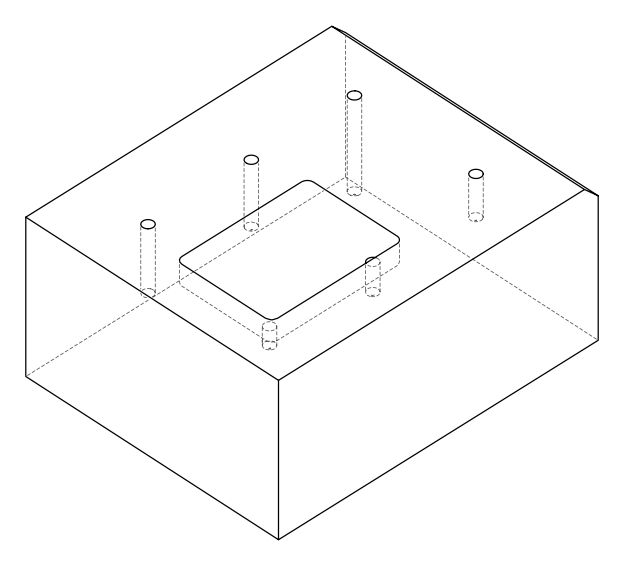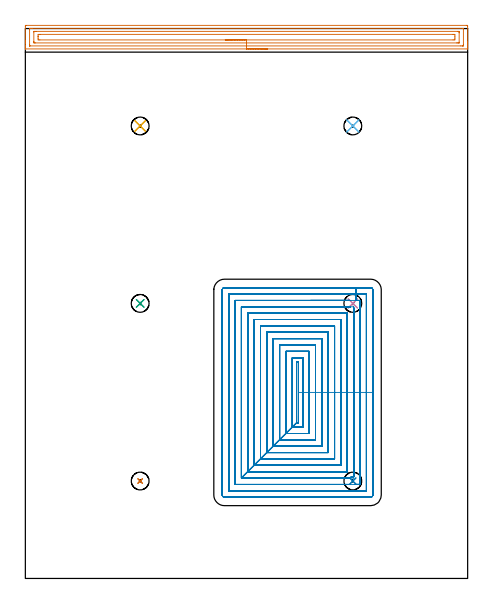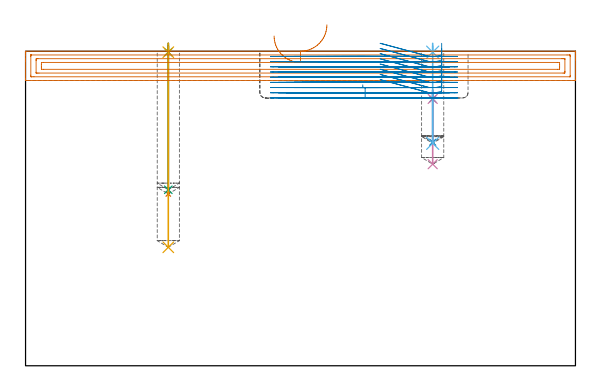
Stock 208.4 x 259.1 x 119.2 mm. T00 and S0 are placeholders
(PLAN: 14 operations, 3 tool changes, 57.2 min)
(1 SPOT_DRILL | STEP1POCKET | NXT0321_9005460120000 | 0.03 min | 0 mm3)
(2 SPOT_DRILL_1 | STEP1POCKET_1 | NXT0321_9005460120000 | 0.03 min | 1884 mm3)
(3 SPOT_DRILL_2 | STEP1POCKET_2 | NXT0321_9005460120000 | 0.03 min | 0 mm3)
(4 SPOT_DRILL_3 | STEP1POCKET_3 | NXT0321_9005460120000 | 0.03 min | 1884 mm3)
(5 SPOT_DRILL_4 | STEP1POCKET_4 | NXT0321_9005460120000 | 0.03 min | 1 mm3)
(6 SPOT_DRILL_5 | STEP1POCKET_5 | NXT0321_9005460120000 | 0.03 min | 0 mm3)
(7 DRILL_BLIND_HOLE_INTO_CENTER | STEP1POCKET | UGT0301_479 | 0.23 min | 2896 mm3)
(8 DRILL_BLIND_HOLE_INTO_CENTER_1 | STEP1POCKET_1 | UGT0301_479 | 0.08 min | 869 mm3)
(9 DRILL_BLIND_HOLE_INTO_CENTER_2 | STEP1POCKET_2 | UGT0301_479 | 0.22 min | 2807 mm3)
(10 DRILL_BLIND_HOLE_INTO_CENTER_3 | STEP1POCKET_3 | UGT0301_479 | 0.11 min | 1327 mm3)
(11 DRILL_BLIND_HOLE_INTO_CENTER_4 | STEP1POCKET_4 | UGT0301_479 | 0.31 min | 4013 mm3)
(12 DRILL_BLIND_HOLE_INTO_CENTER_5 | STEP1POCKET_5 | UGT0301_479 | 0.15 min | 1835 mm3)
(13 AREA_MILL | FG_CHAMFER_SURFACE | UGT0205_001 | 6.94 min | 12840 mm3)
(14 MILL_RECTANGULAR_POCKET | POCKET_RECTANGULAR_STRAIGHT | UGT0201_086 | Follow Part, ap 2, ae 75% | 49.01 min | 144449 mm3)
(TOOL NXT0321_9005460120000 | NC Spot Drill, 142deg, 12mm, Carbide, Uncoated | D12 PA142 FL30 Z2)
(TOOL UGT0301_479 | Carbide Drill 8.4 mm | D8.4 PA118 FL75 Z2)
(TOOL UGT0205_001 | Chamfer Mill 20 x 3 x 45 deg. | D20 FL50 Z2)
(TOOL UGT0201_086 | End Mill 8 mm | D8 R2 FL19 Z4)
(OP 1 SPOT_DRILL)
G17 G21 G94 G90
T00 M6
G54
G17 G0 G90 X54.1 Y45.9 S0 M3
G43 Z129.2 H0
G94 G81 G98 Z118.838 F250. R122.2
G80
M5
M2
(OP 2 SPOT_DRILL_1)
G17 G21 G94 G90
T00 M6
G54
G17 G0 G90 X154.3 Y45.9 S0 M3
G43 Z129.2 H0
G94 G81 G98 Z101.138 F250. R104.5
G80
M5
M2
(OP 3 SPOT_DRILL_2)
G17 G21 G94 G90
T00 M6
G54
G17 G0 G90 X54.1 Y129.6 S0 M3
G43 Z129.2 H0
G94 G81 G98 Z118.838 F250. R122.2
G80
M5
M2
(OP 4 SPOT_DRILL_3)
G17 G21 G94 G90
T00 M6
G54
G17 G0 G90 X154.3 Y129.6 S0 M3
G43 Z129.2 H0
G94 G81 G98 Z101.138 F250. R104.5
G80
M5
M2
(OP 5 SPOT_DRILL_4)
G17 G21 G94 G90
T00 M6
G54
G17 G0 G90 X54.1 Y213.2 S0 M3
G43 Z129.2 H0
G94 G81 G98 Z118.838 F250. R122.2
G80
M5
M2
(OP 6 SPOT_DRILL_5)
G17 G21 G94 G90
T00 M6
G54
G17 G0 G90 X154.3 Y213.2 S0 M3
G43 Z129.2 H0
G94 G81 G98 Z118.838 F250. R122.2
G80
M5
M2
(OP 7 DRILL_BLIND_HOLE_INTO_CENTER)
G17 G21 G94 G90
T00 M6
G54
G17 G0 G90 X54.1 Y45.9 S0 M3
G43 Z129.2 H0
G94 G81 G98 Z65.1 F250. R121.2
G80
M5
M2
(OP 8 DRILL_BLIND_HOLE_INTO_CENTER_1)
G17 G21 G94 G90
T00 M6
G54
G17 G0 G90 X154.3 Y45.9 S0 M3
G43 Z129.2 H0
G94 G81 G98 Z84.7 F250. R103.5
G80
M5
M2
(OP 9 DRILL_BLIND_HOLE_INTO_CENTER_2)
G17 G21 G94 G90
T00 M6
G54
G17 G0 G90 X54.1 Y129.6 S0 M3
G43 Z129.2 H0
G94 G81 G98 Z66.7 F250. R121.2
G80
M5
M2
(OP 10 DRILL_BLIND_HOLE_INTO_CENTER_3)
G17 G21 G94 G90
T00 M6
G54
G17 G0 G90 X154.3 Y129.6 S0 M3
G43 Z129.2 H0
G94 G81 G98 Z76.4 F250. R103.5
G80
M5
M2
(OP 11 DRILL_BLIND_HOLE_INTO_CENTER_4)
G17 G21 G94 G90
T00 M6
G54
G17 G0 G90 X54.1 Y213.2 S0 M3
G43 Z129.2 H0
G94 G81 G98 Z44.9 F250. R121.2
G80
M5
M2
(OP 12 DRILL_BLIND_HOLE_INTO_CENTER_5)
G17 G21 G94 G90
T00 M6
G54
G17 G0 G90 X154.3 Y213.2 S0 M3
G43 Z129.2 H0
G94 G81 G98 Z84.3 F250. R121.2
G80
M5
M2
(OP 13 AREA_MILL)
G17 G21 G94 G90
T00 M6
G54
G17 G0 G90 X114.2 Y249.5 S1061 M3
G43 Z129.2 H0
G94 G1 X114.162 Z128.328 F250.
X114.048 Z127.463
X113.859 Z126.612
X113.597 Z125.78
X113.263 Z124.974
X112.86 Z124.2
X112.392 Z123.464
X111.86 Z122.772
X111.271 Z122.129
X110.628 Z121.54
X109.936 Z121.008
X109.2 Z120.54
X108.426 Z120.137
X107.62 Z119.803
X106.788 Z119.541
X105.937 Z119.352
X105.072 Z119.238
X104.2 Z119.2
X0.166
X0.01 Y249.502 Z119.188
X0.003 Y249.543 Z119.148
X0.002 Y249.568 Z119.123
X0. Y249.971 Z118.729
Y250.359 Z118.341
Y251.026 Z117.67
Y252.253 Z116.444
Y252.814 Z115.88
Y253.428 Z115.267
Y259.969 Z108.729
X0.002 Y260.251 Z108.446
X0.01 Y260.592 Z108.106
X0.35 Y260.599 Z108.099
X207.787 Y260.6 Z108.1
X208.052 Y260.597 Z108.102
X208.39 Y260.592 Z108.106
X208.4 Y260.249 Z108.448
Y252.814 Z115.88
Y252.253 Z116.444
Y251.92 Z116.776
Y251.359 Z117.337
Y251.026 Z117.67
Y250.359 Z118.341
Y249.971 Z118.729
X208.394 Y249.566 Z119.126
X208.39 Y249.502 Z119.188
X208.233 Y249.5 Z119.2
X104.2
Y250.914 Z117.786
X2.288 Y250.915 Z117.785
X2.066 Y250.918 Z117.782
X2.01 Y250.921 Z117.779
X2.006 Y250.934 Z117.766
X2.002 Y250.969 Z117.731
X2. Y251.026 Z117.674
Y251.425 Z117.275
X2.001 Y258.579 Z110.121
X2.007 Y259.074 Z109.626
X2.01 Y259.168 Z109.532
X2.177 Y259.18 Z109.52
X2.289 Y259.185 Z109.515
X2.399
X3.181 Y259.186 Z109.514
X206.112 Y259.185 Z109.515
X206.334 Y259.181 Z109.519
X206.39 Y259.179 Z109.521
X206.394 Y259.166 Z109.534
X206.398 Y259.131 Z109.569
X206.4 Y259.074 Z109.626
Y258.675 Z110.025
X206.399 Y251.521 Z117.179
X206.393 Y251.026 Z117.674
X206.39 Y250.932 Z117.768
X206.223 Y250.92 Z117.78
X206.111 Y250.915 Z117.785
X206.001 Y250.914 Z117.786
X205.219
X104.2
Y252.328 Z116.372
X4.67 Y252.329 Z116.371
X4.185 Y252.333 Z116.367
X4.033 Y252.335 Z116.365
X4.01 Y252.629 Z116.071
X4.003 Y252.814 Z115.886
X4. Y252.999 Z115.701
X4.001 Y257.47 Z111.23
X4.007 Y257.656 Z111.044
X4.013 Y257.765 Z110.935
X4.064 Y257.768 Z110.932
X4.185 Y257.77 Z110.93
X4.593 Y257.771 Z110.929
X5.078 Y257.772 Z110.928
X203.731 Y257.771 Z110.929
X204.215 Y257.767 Z110.933
X204.367 Y257.765 Z110.935
X204.39 Y257.471 Z111.229
X204.397 Y257.286 Z111.414
X204.4 Y257.101 Z111.599
X204.399 Y252.63 Z116.07
X204.393 Y252.444 Z116.256
X204.387 Y252.335 Z116.365
X204.336 Y252.332 Z116.368
X204.215 Y252.33 Z116.37
X203.807 Y252.328 Z116.372
X203.322
X104.2
Y253.743 Z114.957
X6.83
X6.015 Y253.75 Z114.95
X6. Y254.574 Z114.126
Y255.468 Z113.232
Y255.497 Z113.203
X6.012 Y256.35 Z112.35
X6.864 Y256.357 Z112.343
X201.57
X202.385 Y256.35 Z112.35
X202.4 Y255.526 Z113.174
Y254.603 Z114.097
X202.388 Y253.75 Z114.95
X201.536 Y253.743 Z114.957
X104.2
X103.328 Z114.995
X102.464 Z115.109
X101.612 Z115.298
X100.78 Z115.56
X99.974 Z115.894
X99.2 Z116.297
X98.464 Z116.766
X97.772 Z117.297
X97.129 Z117.886
X96.54 Z118.53
X96.009 Z119.222
X95.54 Z119.957
X95.137 Z120.731
X94.803 Z121.537
X94.541 Z122.369
X94.352 Z123.221
X94.238 Z124.086
X94.2 Z124.957
G0 Z129.2
M5
M2
(OP 14 MILL_RECTANGULAR_POCKET)
G17 G21 G94 G90
T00 M6
G54
G17 G0 G90 X134.571 Y128. S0 M3
G43 Z129.2 H0
Z122.2
G94 G1 X153.106 Z117.233 F250.
X101.8 F500.
Y47.3
X127.8 Y73.3
X128.7
Y102.
X127.8
Y73.3
X125.8 Y71.3
X130.7
Y104.
X125.8
Y71.3
X122.8 Y68.3
X133.7
Y107.
X122.8
Y68.3
X119.8 Y65.3
X136.7
Y110.
X119.8
Y65.3
X116.8 Y62.3
X139.7
Y113.
X116.8
Y62.3
X113.8 Y59.3
X142.7
Y116.
X113.8
Y59.3
X110.8 Y56.3
X145.7
Y119.
X110.8
Y56.3
X107.8 Y53.3
X148.7
Y122.
X107.8
Y53.3
X104.8 Y50.3
X151.7
Y125.
X104.8
Y50.3
X101.8 Y47.3
X152.877
G2 X153.686 Y47.799 R1.995
X154.7 Y47.855 R1.996
G1 Y127.646
G0 X134.346 Y131. Z122.2
G1 X152.881 Z117.233 F250.
X98.8 F500.
Y44.3
X153.109
G0 X157.7 Y60.626 Z122.2
G1 Y44.3 Z117.825 F250.
X155.491 Z117.233
X157.7 F500.
Y131.
X155.718
Y134.
X95.8
Y41.3
X160.7
Y134.
X155.718
Y137.
X93.8
G3 X92.8 Y136. R1.
G1 Y39.3
G3 X93.8 Y38.3 R1.
G1 X162.7
G3 X163.7 Y39.3 R1.
G1 Y136.
G3 X162.7 Y137. R1.
G1 X155.718
X154.718
G0 X134.571 Y128. Z120.233
G1 X153.107 Z115.267 F250.
X101.8 F500.
Y47.3
X127.8 Y73.3
X128.7
Y102.
X127.8
Y73.3
X125.8 Y71.3
X130.7
Y104.
X125.8
Y71.3
X122.8 Y68.3
X133.7
Y107.
X122.8
Y68.3
X119.8 Y65.3
X136.7
Y110.
X119.8
Y65.3
X116.8 Y62.3
X139.7
Y113.
X116.8
Y62.3
X113.8 Y59.3
X142.7
Y116.
X113.8
Y59.3
X110.8 Y56.3
X145.7
Y119.
X110.8
Y56.3
X107.8 Y53.3
X148.7
Y122.
X107.8
Y53.3
X104.8 Y50.3
X151.7
Y125.
X104.8
Y50.3
X101.8 Y47.3
X152.877
G2 X153.684 Y47.798 R1.995
X154.7 Y47.855 R1.996
G1 Y127.646
G0 X134.346 Y131. Z120.233
G1 X152.881 Z115.267 F250.
X98.8 F500.
Y44.3
X153.109
G0 X157.7 Y60.626 Z120.233
G1 Y44.3 Z115.859 F250.
X155.491 Z115.267
X157.7 F500.
Y131.
X155.718
Y134.
X95.8
Y41.3
X160.7
Y134.
X155.718
Y137.
X93.8
G3 X92.8 Y136. R1.
G1 Y39.3
G3 X93.8 Y38.3 R1.
G1 X162.7
G3 X163.7 Y39.3 R1.
G1 Y136.
G3 X162.7 Y137. R1.
G1 X155.718
X154.718
G0 X134.571 Y128. Z118.267
G1 X153.107 Z113.3 F250.
X101.8 F500.
Y47.3
X127.8 Y73.3
X128.7
Y102.
X127.8
Y73.3
X125.8 Y71.3
X130.7
Y104.
X125.8
Y71.3
X122.8 Y68.3
X133.7
Y107.
X122.8
Y68.3
X119.8 Y65.3
X136.7
Y110.
X119.8
Y65.3
X116.8 Y62.3
X139.7
Y113.
X116.8
Y62.3
X113.8 Y59.3
X142.7
Y116.
X113.8
Y59.3
X110.8 Y56.3
X145.7
Y119.
X110.8
Y56.3
X107.8 Y53.3
X148.7
Y122.
X107.8
Y53.3
X104.8 Y50.3
X151.7
Y125.
X104.8
Y50.3
X101.8 Y47.3
X152.877
G2 X153.684 Y47.798 R1.995
X154.7 Y47.855 R1.996
G1 Y127.646
G0 X134.346 Y131. Z118.267
G1 X152.881 Z113.3 F250.
X98.8 F500.
Y44.3
X153.109
G0 X157.7 Y60.626 Z118.267
G1 Y44.3 Z113.892 F250.
X155.491 Z113.3
X157.7 F500.
Y131.
X155.718
Y134.
X95.8
Y41.3
X160.7
Y134.
X155.718
Y137.
X93.8
G3 X92.8 Y136. R1.
G1 Y39.3
G3 X93.8 Y38.3 R1.
G1 X162.7
G3 X163.7 Y39.3 R1.
G1 Y136.
G3 X162.7 Y137. R1.
G1 X155.718
X154.718
G0 X134.571 Y128. Z116.3
G1 X153.106 Z111.333 F250.
X101.8 F500.
Y47.3
X127.8 Y73.3
X128.7
Y102.
X127.8
Y73.3
X125.8 Y71.3
X130.7
Y104.
X125.8
Y71.3
X122.8 Y68.3
X133.7
Y107.
X122.8
Y68.3
X119.8 Y65.3
X136.7
Y110.
X119.8
Y65.3
X116.8 Y62.3
X139.7
Y113.
X116.8
Y62.3
X113.8 Y59.3
X142.7
Y116.
X113.8
Y59.3
X110.8 Y56.3
X145.7
Y119.
X110.8
Y56.3
X107.8 Y53.3
X148.7
Y122.
X107.8
Y53.3
X104.8 Y50.3
X151.7
Y125.
X104.8
Y50.3
X101.8 Y47.3
X152.877
G2 X153.686 Y47.799 R1.995
X154.7 Y47.855 R1.996
G1 Y127.646
G0 X134.346 Y131. Z116.3
G1 X152.881 Z111.333 F250.
X98.8 F500.
Y44.3
X153.109
G0 X157.7 Y60.626 Z116.3
G1 Y44.3 Z111.925 F250.
X155.491 Z111.333
X157.7 F500.
Y131.
X155.718
Y134.
X95.8
Y41.3
X160.7
Y134.
X155.718
Y137.
X93.8
G3 X92.8 Y136. R1.
G1 Y39.3
G3 X93.8 Y38.3 R1.
G1 X162.7
G3 X163.7 Y39.3 R1.
G1 Y136.
G3 X162.7 Y137. R1.
G1 X155.718
X154.718
G0 X134.571 Y128. Z114.333
G1 X153.106 Z109.367 F250.
X101.8 F500.
Y47.3
X127.8 Y73.3
X128.7
Y102.
X127.8
Y73.3
X125.8 Y71.3
X130.7
Y104.
X125.8
Y71.3
X122.8 Y68.3
X133.7
Y107.
X122.8
Y68.3
X119.8 Y65.3
X136.7
Y110.
X119.8
Y65.3
X116.8 Y62.3
X139.7
Y113.
X116.8
Y62.3
X113.8 Y59.3
X142.7
Y116.
X113.8
Y59.3
X110.8 Y56.3
X145.7
Y119.
X110.8
Y56.3
X107.8 Y53.3
X148.7
Y122.
X107.8
Y53.3
X104.8 Y50.3
X151.7
Y125.
X104.8
Y50.3
X101.8 Y47.3
X152.877
G2 X153.686 Y47.799 R1.995
X154.7 Y47.855 R1.996
G1 Y127.646
G0 X134.346 Y131. Z114.333
G1 X152.881 Z109.367 F250.
X98.8 F500.
Y44.3
X153.109
G0 X157.7 Y60.626 Z114.333
G1 Y44.3 Z109.959 F250.
X155.491 Z109.367
X157.7 F500.
Y131.
X155.718
Y134.
X95.8
Y41.3
X160.7
Y134.
X155.718
Y137.
X93.8
G3 X92.8 Y136. R1.
G1 Y39.3
G3 X93.8 Y38.3 R1.
G1 X162.7
G3 X163.7 Y39.3 R1.
G1 Y136.
G3 X162.7 Y137. R1.
G1 X155.718
X154.718
G0 X134.575 Y128. Z112.367
G1 X153.111 Z107.4 F250.
X101.8 F500.
Y47.3
X127.8 Y73.3
X128.7
Y102.
X127.8
Y73.3
X125.8 Y71.3
X130.7
Y104.
X125.8
Y71.3
X122.8 Y68.3
X133.7
Y107.
X122.8
Y68.3
X119.8 Y65.3
X136.7
Y110.
X119.8
Y65.3
X116.8 Y62.3
X139.7
Y113.
X116.8
Y62.3
X113.8 Y59.3
X142.7
Y116.
X113.8
Y59.3
X110.8 Y56.3
X145.7
Y119.
X110.8
Y56.3
X107.8 Y53.3
X148.7
Y122.
X107.8
Y53.3
X104.8 Y50.3
X151.7
Y125.
X104.8
Y50.3
X101.8 Y47.3
X152.88
G2 X153.686 Y47.799 R1.999
X154.7 Y47.855 R1.996
G1 Y127.652
G0 X134.35 Y131. Z112.367
G1 X152.886 Z107.4 F250.
X98.8 F500.
Y44.3
X153.111
G0 X157.7 Y60.626 Z112.367
G1 Y44.3 Z107.992 F250.
X155.491 Z107.4
X157.7 F500.
Y131.
X155.718
Y134.
X95.8
Y41.3
X160.7
Y134.
X155.718
Y137.
X93.8
G3 X92.8 Y136. R1.
G1 Y39.3
G3 X93.8 Y38.3 R1.
G1 X162.7
G3 X163.7 Y39.3 R1.
G1 Y136.
G3 X162.7 Y137. R1.
G1 X155.718
X154.718
G0 X134.575 Y128. Z110.4
G1 X153.111 Z105.433 F250.
X101.8 F500.
Y47.3
X127.8 Y73.3
X128.7
Y102.
X127.8
Y73.3
X125.8 Y71.3
X130.7
Y104.
X125.8
Y71.3
X122.8 Y68.3
X133.7
Y107.
X122.8
Y68.3
X119.8 Y65.3
X136.7
Y110.
X119.8
Y65.3
X116.8 Y62.3
X139.7
Y113.
X116.8
Y62.3
X113.8 Y59.3
X142.7
Y116.
X113.8
Y59.3
X110.8 Y56.3
X145.7
Y119.
X110.8
Y56.3
X107.8 Y53.3
X148.7
Y122.
X107.8
Y53.3
X104.8 Y50.3
X151.7
Y125.
X104.8
Y50.3
X101.8 Y47.3
X152.88
G2 X153.686 Y47.799 R2.
X154.7 Y47.855 R1.996
G1 Y127.652
G0 X134.35 Y131. Z110.4
G1 X152.886 Z105.433 F250.
X98.8 F500.
Y44.3
X153.111
G0 X157.7 Y60.626 Z110.4
G1 Y44.3 Z106.025 F250.
X155.491 Z105.433
X157.7 F500.
Y131.
X155.719
Y134.
X95.8
Y41.3
X160.7
Y134.
X155.719
Y137.
X93.8
G3 X92.8 Y136. R1.
G1 Y39.3
G3 X93.8 Y38.3 R1.
G1 X162.7
G3 X163.7 Y39.3 R1.
G1 Y136.
G3 X162.7 Y137. R1.
G1 X155.719
X154.719
G0 X134.575 Y128. Z108.433
G1 X153.111 Z103.467 F250.
X101.8 F500.
Y47.3
X127.8 Y73.3
X128.7
Y102.
X127.8
Y73.3
X125.8 Y71.3
X130.7
Y104.
X125.8
Y71.3
X122.8 Y68.3
X133.7
Y107.
X122.8
Y68.3
X119.8 Y65.3
X136.7
Y110.
X119.8
Y65.3
X116.8 Y62.3
X139.7
Y113.
X116.8
Y62.3
X113.8 Y59.3
X142.7
Y116.
X113.8
Y59.3
X110.8 Y56.3
X145.7
Y119.
X110.8
Y56.3
X107.8 Y53.3
X148.7
Y122.
X107.8
Y53.3
X104.8 Y50.3
X151.7
Y125.
X104.8
Y50.3
X101.8 Y47.3
X152.88
G2 X153.685 Y47.799 R2.
X153.926 Y47.86 R1.996
X154.7 Y47.855 R1.996
G1 Y127.652
G0 X134.347 Y131. Z108.433
G1 X152.883 Z103.467 F250.
X98.8 F500.
Y44.3
X153.111
G0 X157.7 Y60.626 Z108.433
G1 Y44.3 Z104.059 F250.
X155.491 Z103.467
X157.7 F500.
Y131.
X155.719
Y134.
X95.8
Y41.3
X160.7
Y134.
X155.719
Y137.
X93.8
G3 X92.8 Y136. R1.
G1 Y39.3
G3 X93.8 Y38.3 R1.
G1 X162.7
G3 X163.7 Y39.3 R1.
G1 Y136.
G3 X162.7 Y137. R1.
G1 X155.719
X154.719
G0 X127.8 Y76.586 Z106.467
G1 Y73.3 Z105.586 F250.
X128.7 Z105.345
Y87.65 Z101.5
Y102. F500.
X127.8
Y73.3
X128.7
Y87.65
X130.7
Y104.
X125.8
Y71.3
X130.7
Y87.65
X133.7
Y107.
X122.8
Y68.3
X133.7
Y87.65
X136.7
Y110.
X119.8
Y65.3
X136.7
Y87.65
X139.7
Y113.
X116.8
Y62.3
X139.7
Y87.65
X142.7
Y116.
X113.8
Y59.3
X142.7
Y87.65
X145.7
Y119.
X110.8
Y56.3
X145.7
Y87.65
X148.7
Y122.
X107.8
Y53.3
X148.7
Y87.65
X151.7
Y125.
X104.8
Y50.3
X151.7
Y87.65
X154.7
Y128.
X101.8
Y47.3
X154.7
Y87.65
X157.7
Y131.
X98.8
Y44.3
X157.7
Y87.65
X160.7
Y134.
X95.8
Y41.3
X160.7
Y87.65
X163.7
Y136.
G3 X162.7 Y137. R1.
G1 X93.8
G3 X92.8 Y136. R1.
G1 Y39.3
G3 X93.8 Y38.3 R1.
G1 X162.7
G3 X163.7 Y39.3 R1.
G1 Y87.65
Y88.65
G0 Z129.2
M5
M2
